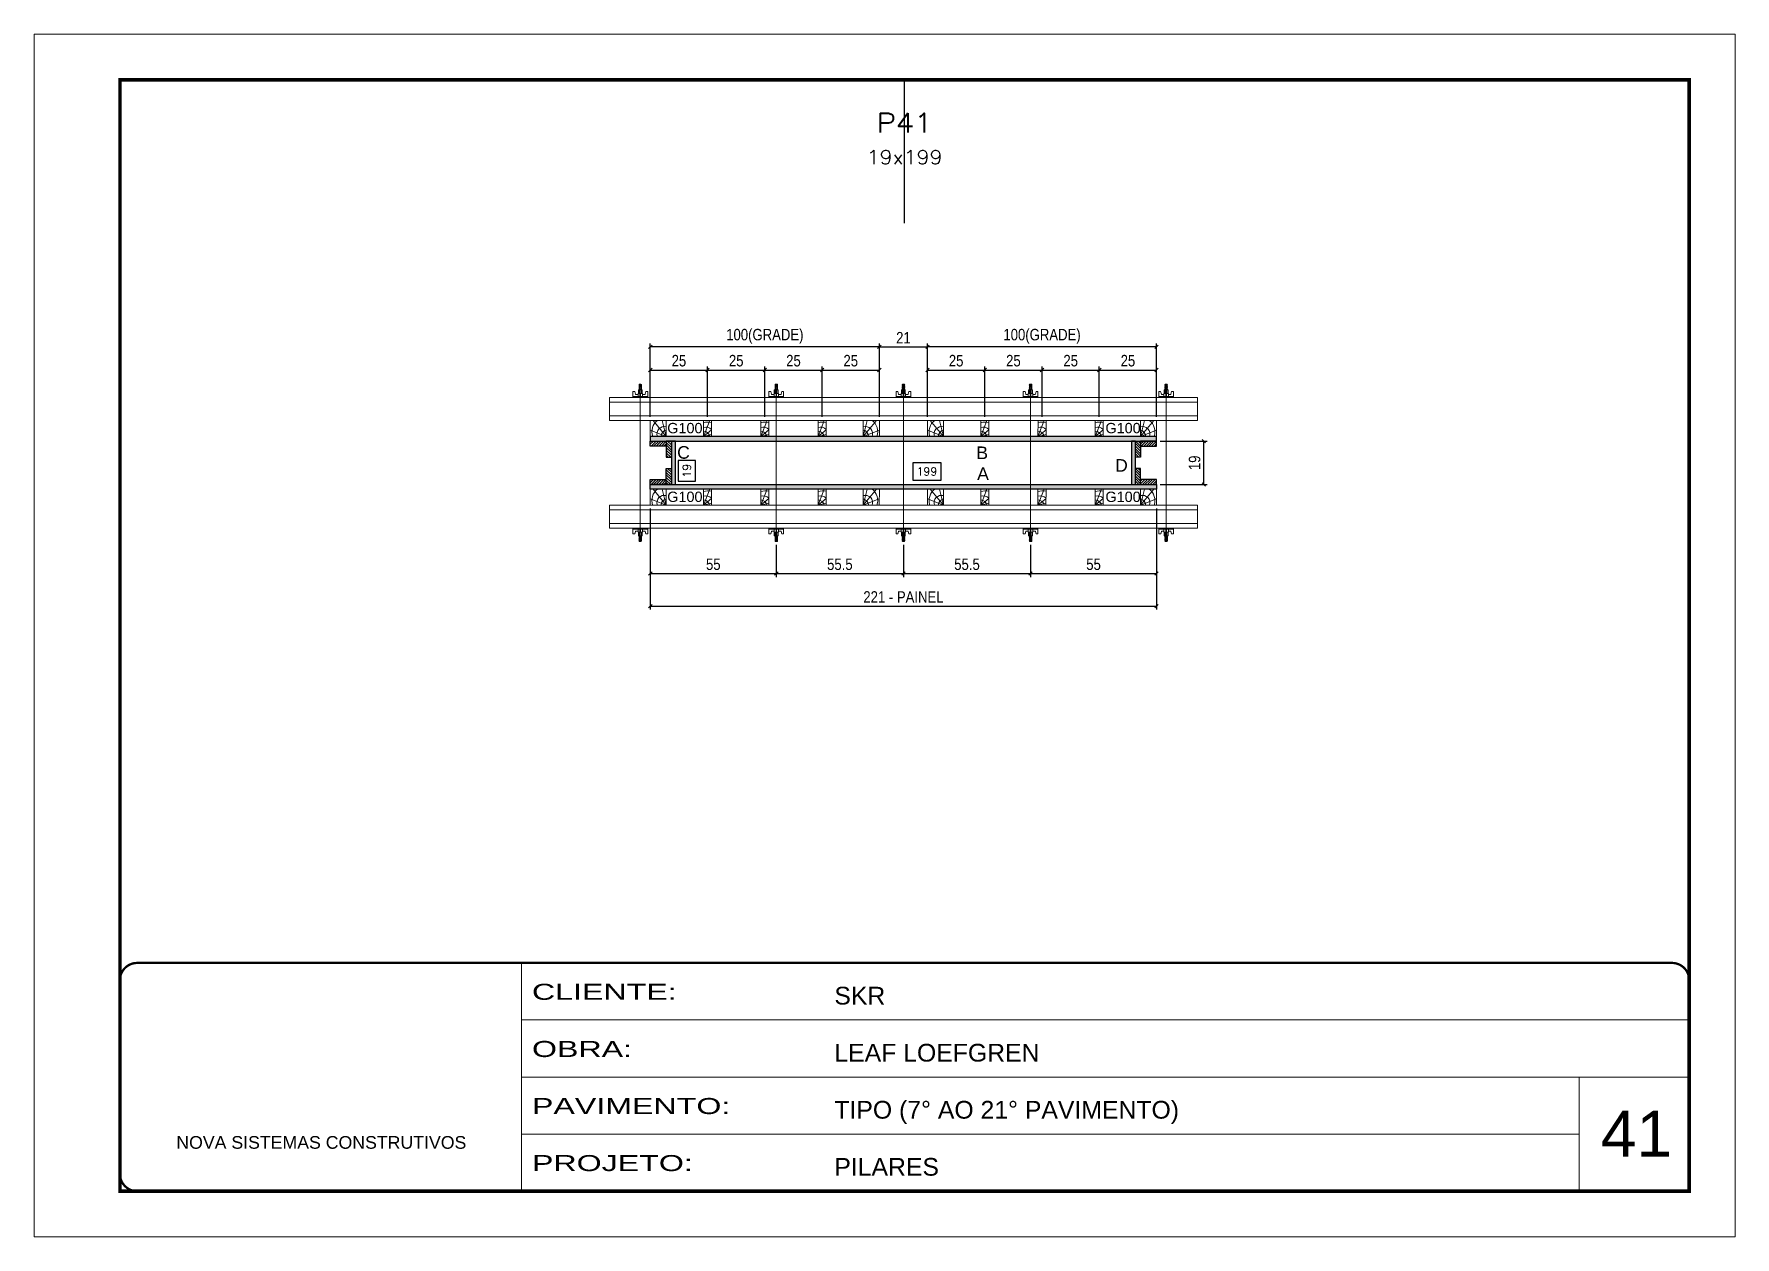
# Model space of a CAD drawing. Extents: x 14400 to 27878, y -21631 to 6985.
# Drawn here: x 14413 to 15898, y -5551 to -4501 of the extents above; entities that cross this region are included whole.
import ezdxf
from ezdxf.enums import TextEntityAlignment as Align

# ---------------------------------------------------------------- set-up
doc = ezdxf.new("R2010")
doc.units = 0
for name, pattern in [('CONTINUO', [0]), ('DASHED', [0.75, 0.5, -0.25]), ('HIDDEN', [0.375, 0.25, -0.125])]:
    doc.linetypes.add(name, pattern=pattern)
for name, color, linetype, lineweight in [('CARIMBO', 255, 'Continuous', 9), ('Folhas', 255, 'Continuous', 9), ('Hachura', 251, 'Continuous', 9), ('Madeira', 126, 'Continuous', 18), ('Perfil Metálico', 224, 'Continuous', 18), ('SARRAFO DE PRESSAO', 251, 'DASHED', 9), ('Texto Seção', 7, 'Continuous', 15)]:
    doc.layers.add(name, color=color, linetype=linetype, lineweight=lineweight)
for name, color, linetype in [('CHAPA', 1, 'Continuous'), ('COTA', 241, 'Continuous'), ('SARRAFO', 251, 'Continuous'), ('Texto de Titulo', 7, 'Continuous'), ('Texto Qtd Sarr', 242, 'Continuous'), ('TEXTO_GERAL', 7, 'Continuous')]:
    doc.layers.add(name, color=color, linetype=linetype)
doc.styles.add('ARIAL', font='arial.ttf')
doc.styles.add('COTA TECNICA 2X', font='techl___.ttf', dxfattribs={"height": 10})
doc.styles.add('ROMANS', font='romans.shx')
doc.styles.add('SANSSERIF', font='sas_____.pfb')
doc.styles.add('Tecnologia', font='')
doc.styles.get('Tecnologia').set_extended_font_data('Forgotten Futurist')
doc.dimstyles.new('SECAO PILAR', dxfattribs={"dimtxt": 10, "dimasz": 3, "dimexe": 3, "dimexo": 3, "dimgap": 3, "dimtad": 1, "dimdec": 1, "dimlfac": 0.5, "dimzin": 12, "dimdsep": 46, "dimtxsty": 'COTA TECNICA 2X', "dimblk1": 'OBLIQUE', "dimblk2": 'OBLIQUE', "dimsah": 1, "dimcen": 0.9, "dimclrd": 256, "dimclre": 256, "dimclrt": 256, "dimadec": 1, "dimazin": 3, "dimtfac": 1, "dimtdec": 1, "dimtmove": 0, "dimatfit": 3, "dimfxl": 1, "dimtolj": 1, "dimtzin": 12, "dimarcsym": 0})
doc.dimstyles.new('SECÇÃO 2', dxfattribs={"dimtxt": 7, "dimasz": 6, "dimexe": 0.18, "dimexo": 2, "dimgap": -4, "dimtad": 3, "dimdec": 1, "dimlfac": 0.5, "dimzin": 12, "dimdsep": 46, "dimtxsty": 'ROMANS', "dimblk": 'ARCHTICK', "dimcen": 0.09, "dimse1": 1, "dimse2": 1, "dimsd1": 1, "dimsd2": 1, "dimclrd": 180, "dimclre": 5, "dimclrt": 1, "dimadec": 0, "dimazin": 3, "dimtfac": 1, "dimtdec": 1, "dimtofl": 0, "dimtmove": 0, "dimatfit": 3, "dimldrblk": 'ARCHTICK', "dimfxl": 1, "dimtolj": 1, "dimtzin": 0, "dimarcsym": 0})
pattern_1 = [(315, (37861.275, -14359.2276), (1.12253202, 1.12253202), [])]
pattern_2 = [(315, (37861.275, -14347.2276), (1.12253202, 1.12253202), [])]

# ---------------------------------------------------------------- blocks, each defined once
blk = doc.blocks.new('9999999999')
at = {"color": 30, "linetype": 'CONTINUO'}
for p, q in [((98564.6, 34230.2), (98564.6, 34429.4)), ((98564.6, 34379.6), (99584, 34379.6)), ((98564.6, 34329.8), (99488, 34329.8)), ((99584, 34329.8), (99488, 34329.8)), ((99488, 34329.8), (99488, 34230.2)), ((98564.6, 34280), (99488, 34280))]:
    blk.add_line(p, q, dxfattribs=at)
at = {"color": 30, "linetype": 'CONTINUO', "const_width": 2}
blk.add_lwpolyline([(99584, 34230.2), (99584, 34414.4, 0.414214), (99569, 34429.4), (98229, 34429.4, 0.414214), (98214, 34414.4), (98214, 34245.2, 0.414214), (98229, 34230.2), (99584, 34230.2)], format="xyb", dxfattribs=at)
at = {"layer": 'Folhas'}
blk.add_lwpolyline([(98139, 34190.2), (99624, 34190.2), (99624, 35240.2), (98139, 35240.2)], close=True, dxfattribs=at)
at = {"layer": 'Folhas', "color": 30, "const_width": 3}
blk.add_lwpolyline([(98214, 34230.2), (99584, 34230.2), (99584, 35200.2), (98214, 35200.2)], close=True, dxfattribs=at)
at = {"color": 7, "linetype": 'Continuous', "ltscale": 5, "style": 'ARIAL'}
for s, height, p in [('SKR', 15.48, (98837.7, 34393.1)), ('LEAF LOEFGREN', 15.483, (98837.7, 34343.3)), ('TIPO (7° AO 21° PAVIMENTO)', 15.483, (98837.7, 34293.5)), ('NOVA SISTEMAS CONSTRUTIVOS', 11.059, (98263.2, 34267.2)), ('PILARES', 15.48, (98837.7, 34243.7))]:
    blk.add_text(s, height=height, dxfattribs=at).set_placement(p)
at = {"layer": 'Folhas', "color": 7, "style": 'Tecnologia', "width": 1.5}
for s, p in [('CLIENTE:', (98573.7, 34397.2)), ('OBRA:', (98573.7, 34347.3)), ('PAVIMENTO:', (98573.7, 34297.5)), ('PROJETO:', (98573.7, 34247.7))]:
    blk.add_text(s, height=14, dxfattribs=at).set_placement(p)
blk = doc.blocks.new('*D2105')
at = {"layer": 'COTA', "color": 180, "lineweight": -2, "transparency": 16777216}
for p, q in [((14990.9, -4873.2), (14975.9, -4873.2)), ((14975.9, -4873.2), (14975.9, -4891.2)), ((14990.9, -4891.2), (14990.9, -4873.2)), ((14975.9, -4891.2), (14990.9, -4891.2))]:
    blk.add_line(p, q, dxfattribs=at)
at = {"layer": 'Defpoints', "color": 0, "transparency": 16777216}
for p in [(14990.8, -4856.3), (14990.8, -4894.3), (14994.9, -4894.3)]:
    blk.add_point(p, dxfattribs=at)
at = {"layer": 'COTA', "color": 1, "transparency": 16777216, "insert": (14983.4, -4882.2), "char_height": 7, "attachment_point": 5, "rotation": 90, "style": 'ROMANS'}
blk.add_mtext('\\A1;19', dxfattribs=at)
blk = doc.blocks.new('_ArchTick')
at = {"color": 0, "linetype": 'ByBlock', "const_width": 0.15}
blk.add_lwpolyline([(-0.5, -0.5), (0.5, 0.5)], dxfattribs=at)
blk = doc.blocks.new('*D2106')
at = {"layer": 'COTA', "color": 180, "lineweight": -2, "transparency": 16777216}
for p, q in [((15205.3, -4875.3), (15180.6, -4875.3)), ((15180.6, -4875.3), (15180.6, -4890.3)), ((15205.3, -4890.3), (15205.3, -4875.3)), ((15180.6, -4890.3), (15205.3, -4890.3))]:
    blk.add_line(p, q, dxfattribs=at)
at = {"layer": 'Defpoints', "color": 0, "transparency": 16777216}
for p in [(14973.5, -4894.3), (15371.5, -4894.3), (15371.5, -4894.3)]:
    blk.add_point(p, dxfattribs=at)
at = {"layer": 'COTA', "color": 1, "transparency": 16777216, "insert": (15193, -4882.8), "char_height": 7, "attachment_point": 5, "style": 'ROMANS'}
blk.add_mtext('\\A1;199', dxfattribs=at)
blk = doc.blocks.new('_Oblique')
at = {"color": 0, "linetype": 'ByBlock', "lineweight": -2}
blk.add_line((-0.5, -0.5), (0.5, 0.5), dxfattribs=at)
blk = doc.blocks.new('*D2107')
at = {"layer": 'COTA', "lineweight": -2, "transparency": 16777216}
for p, q in [((14951.5, -4915.3), (14951.5, -5003.4)), ((15393.5, -4915.2), (15393.5, -5003.4)), ((14951.5, -5000.4), (15393.5, -5000.4))]:
    blk.add_line(p, q, dxfattribs=at)
at = {"layer": 'Defpoints', "color": 0, "transparency": 16777216}
for p in [(14951.5, -4912.3), (15393.5, -4912.2), (15393.5, -5000.4)]:
    blk.add_point(p, dxfattribs=at)
at = {"layer": 'COTA', "lineweight": -2, "transparency": 16777216, "xscale": 3, "yscale": 3, "zscale": 3, "rotation": 180}
blk.add_blockref('_Oblique', (14951.5, -5000.4), dxfattribs=at)
at = {"layer": 'COTA', "lineweight": -2, "transparency": 16777216, "xscale": 3, "yscale": 3, "zscale": 3}
blk.add_blockref('_Oblique', (15393.5, -5000.4), dxfattribs=at)
at = {"layer": 'COTA', "transparency": 16777216, "insert": (15172.5, -4992.4), "char_height": 10, "attachment_point": 5, "style": 'COTA TECNICA 2X'}
blk.add_mtext('\\A1;221 - PAINEL', dxfattribs=at)
blk = doc.blocks.new('*D2108')
at = {"layer": 'COTA', "lineweight": -2, "transparency": 16777216}
for p, q in [((14951.5, -4915.3), (14951.5, -4975)), ((15061.5, -4947), (15061.5, -4975)), ((14951.5, -4972), (15061.5, -4972))]:
    blk.add_line(p, q, dxfattribs=at)
at = {"layer": 'Defpoints', "color": 0, "transparency": 16777216}
for p in [(14951.5, -4912.3), (15061.5, -4944), (15061.5, -4972)]:
    blk.add_point(p, dxfattribs=at)
at = {"layer": 'COTA', "lineweight": -2, "transparency": 16777216, "xscale": 3, "yscale": 3, "zscale": 3, "rotation": 180}
blk.add_blockref('_Oblique', (14951.5, -4972), dxfattribs=at)
at = {"layer": 'COTA', "lineweight": -2, "transparency": 16777216, "xscale": 3, "yscale": 3, "zscale": 3}
blk.add_blockref('_Oblique', (15061.5, -4972), dxfattribs=at)
at = {"layer": 'COTA', "transparency": 16777216, "insert": (15006.5, -4963.9), "char_height": 10, "attachment_point": 5, "style": 'COTA TECNICA 2X'}
blk.add_mtext('\\A1;55', dxfattribs=at)
blk = doc.blocks.new('*D2109')
at = {"layer": 'COTA', "lineweight": -2, "transparency": 16777216}
for p, q in [((15393.5, -4915.3), (15393.5, -4975)), ((15283.5, -4947), (15283.5, -4975)), ((15283.5, -4972), (15393.5, -4972))]:
    blk.add_line(p, q, dxfattribs=at)
at = {"layer": 'Defpoints', "color": 0, "transparency": 16777216}
for p in [(15393.5, -4912.3), (15283.5, -4944), (15393.5, -4972)]:
    blk.add_point(p, dxfattribs=at)
at = {"layer": 'COTA', "lineweight": -2, "transparency": 16777216, "xscale": 3, "yscale": 3, "zscale": 3, "rotation": 180}
blk.add_blockref('_Oblique', (15283.5, -4972), dxfattribs=at)
at = {"layer": 'COTA', "lineweight": -2, "transparency": 16777216, "xscale": 3, "yscale": 3, "zscale": 3}
blk.add_blockref('_Oblique', (15393.5, -4972), dxfattribs=at)
at = {"layer": 'COTA', "transparency": 16777216, "insert": (15338.5, -4963.9), "char_height": 10, "attachment_point": 5, "style": 'COTA TECNICA 2X'}
blk.add_mtext('\\A1;55', dxfattribs=at)
blk = doc.blocks.new('C')
at = {"layer": 'Hachura', "color": 0}
for p, q in [((0, 3.22), (0, -3.22)), ((0.45, 3.22), (0, 3.22)), ((0.46, 3.16), (0, 3.16)), ((0.46, 3.05), (0, 3.05)), ((0.46, 2.88), (0, 2.88)), ((0, 2.75), (0, -1.16)), ((0.46, 2.65), (0, 2.65)), ((0.46, 2.23), (0, 2.23)), ((0.46, 1.51), (0, 1.51)), ((0.39, 0.49), (0.17, 0.49)), ((0.45, -3.23), (0.45, 3.22)), ((0.45, 3.22), (2.58, 3.22)), ((1.74, 0.97), (0.45, 0.97)), ((1.45, 0.1), (0.45, 0.1)), ((1.35, 1.94), (1.35, 0.96)), ((2.58, 2.39), (1.47, 2.09)), ((1.74, -0.97), (1.74, 0.97)), ((1.74, 0.97), (1.74, 0.84)), ((1.74, 0.97), (1.74, 0.84)), ((1.74, 0.84), (3.35, 0.84)), ((3.35, 0.45), (1.74, 0.45)), ((2.58, 3.22), (2.58, 2.39)), ((3.32, 0.84), (3.32, -0.84)), ((3.35, 0.84), (3.35, -0.84)), ((3.68, 0.45), (3.35, 0.45)), ((3.84, -0.52), (3.35, 0.45)), ((3.35, 0.06), (3.67, -0.57)), ((3.68, 0.45), (4.16, -0.52)), ((3.72, 0.5), (4.25, -0.57)), ((4.37, -0.55), (3.83, 0.53)), ((4.15, 0.45), (3.93, 0.45)), ((4.42, -0.52), (3.93, 0.45)), ((4.15, 0.45), (4.26, 0.45)), ((4.26, 0.45), (4.74, -0.52)), ((4.3, 0.5), (4.83, -0.57)), ((4.95, -0.55), (4.41, 0.53)), ((4.51, 0.45), (4.84, 0.45)), ((5, -0.52), (4.51, 0.45)), ((4.84, 0.45), (5.32, -0.52)), ((4.88, 0.5), (5.41, -0.57)), ((5.53, -0.55), (4.99, 0.53)), ((5.58, -0.52), (5.09, 0.45)), ((5.42, 0.45), (5.09, 0.45)), ((5.58, -0.52), (5.09, 0.45)), ((5.42, 0.45), (5.74, -0.19)), ((5.46, 0.5), (5.74, -0.07)), ((5.74, 0.19), (5.57, 0.53)), ((5.74, 0.32), (5.68, 0.45)), ((5.68, 0.45), (5.74, 0.45)), ((5.74, 0.45), (5.9, 0.29)), ((5.74, 0.45), (5.74, -0.52)), ((5.9, -0.36), (5.9, 0.29)), ((0.45, 0), (0, 0)), ((0.46, -1.52), (0, -1.52)), ((0.46, -2.23), (0, -2.23)), ((0.46, -2.65), (0, -2.65)), ((0.46, -2.88), (0, -2.88)), ((0.46, -3.05), (0, -3.05)), ((0.46, -3.16), (0, -3.16)), ((0, -3.22), (2.57, -3.22)), ((0.08, -0.48), (0.29, -0.48)), ((0.29, -0.48), (0.4, -0.48)), ((0.45, 0), (0.45, -0.97)), ((0.45, -0.16), (1.45, -0.16)), ((0.45, -0.65), (0.45, -0.32)), ((0.45, -3.23), (0.45, -0.65)), ((0.45, -0.97), (1.74, -0.97)), ((1.35, -1.94), (1.35, -0.97)), ((2.58, -2.39), (1.47, -2.1)), ((3.35, -0.32), (1.74, -0.32)), ((3.35, -0.84), (1.74, -0.84)), ((2.58, -3.23), (2.58, -2.39)), ((3.35, -0.07), (3.58, -0.52)), ((3.35, -0.52), (3.58, -0.52)), ((3.84, -0.52), (4.16, -0.52)), ((4.42, -0.52), (4.74, -0.52)), ((4.63, -0.52), (4.74, -0.52)), ((5, -0.52), (5.32, -0.52)), ((5.58, -0.52), (5.74, -0.52)), ((5.74, -0.52), (5.9, -0.36)), ((5.74, -0.52), (5.74, -0.52))]:
    blk.add_line(p, q, dxfattribs=at)
for centre, radius, start, end in [((1.52, 1.94), 0.161, 104.74356, 180), ((1.44, -0.03), 0.129, 272.69497, 87.30503), ((3.81, 0.39), 0.143, 25.56881, 154.43119), ((4.39, 0.39), 0.143, 25.56881, 154.43119), ((4.97, 0.39), 0.143, 25.56881, 154.43119), ((5.55, 0.39), 0.143, 25.56881, 154.43119), ((0.17, -0.37), 0.174, 221.74404, 317.85924), ((1.52, -1.94), 0.161, 180, 255.25644), ((3.71, -0.4), 0.174, 222.14076, 318.25596), ((4.29, -0.4), 0.174, 222.14076, 318.25596), ((4.87, -0.4), 0.174, 222.14076, 318.25596), ((5.45, -0.4), 0.174, 222.14076, 318.25596), ((5.61, -0.4), 0.174, 317.85924, 318.25596)]:
    blk.add_arc(centre, radius, start, end, dxfattribs=at)
blk = doc.blocks.new('*D2110')
at = {"layer": 'COTA', "lineweight": -2, "transparency": 16777216}
for p, q in [((15172.5, -4947), (15172.5, -4975)), ((15283.5, -4947), (15283.5, -4975)), ((15172.5, -4972), (15283.5, -4972))]:
    blk.add_line(p, q, dxfattribs=at)
at = {"layer": 'Defpoints', "color": 0, "transparency": 16777216}
for p in [(15172.5, -4944), (15283.5, -4944), (15283.5, -4972)]:
    blk.add_point(p, dxfattribs=at)
at = {"layer": 'COTA', "lineweight": -2, "transparency": 16777216, "xscale": 3, "yscale": 3, "zscale": 3, "rotation": 180}
blk.add_blockref('_Oblique', (15172.5, -4972), dxfattribs=at)
at = {"layer": 'COTA', "lineweight": -2, "transparency": 16777216, "xscale": 3, "yscale": 3, "zscale": 3}
blk.add_blockref('_Oblique', (15283.5, -4972), dxfattribs=at)
at = {"layer": 'COTA', "transparency": 16777216, "insert": (15228, -4963.9), "char_height": 10, "attachment_point": 5, "style": 'COTA TECNICA 2X'}
blk.add_mtext('\\A1;55.5', dxfattribs=at)
blk = doc.blocks.new('*D2111')
at = {"layer": 'COTA', "lineweight": -2, "transparency": 16777216}
for p, q in [((15396.5, -4856.3), (15437.8, -4856.3)), ((15434.8, -4894.3), (15434.8, -4856.3)), ((15396.5, -4894.3), (15437.8, -4894.3))]:
    blk.add_line(p, q, dxfattribs=at)
at = {"layer": 'Defpoints', "color": 0, "transparency": 16777216}
for p in [(15393.5, -4856.3), (15434.8, -4856.3), (15393.5, -4894.3)]:
    blk.add_point(p, dxfattribs=at)
at = {"layer": 'COTA', "lineweight": -2, "transparency": 16777216, "xscale": 3, "yscale": 3, "zscale": 3}
for p, rotation in [((15434.8, -4856.3), 90), ((15434.8, -4894.3), 270)]:
    blk.add_blockref('_Oblique', p, dxfattribs=dict(at, rotation=rotation))
at = {"layer": 'COTA', "transparency": 16777216, "insert": (15426.7, -4875.3), "char_height": 10, "attachment_point": 5, "rotation": 90, "style": 'COTA TECNICA 2X'}
blk.add_mtext('\\A1;19', dxfattribs=at)
blk = doc.blocks.new('*D2112')
at = {"layer": 'COTA', "lineweight": -2, "transparency": 16777216}
for p, q in [((15061.5, -4947), (15061.5, -4975)), ((15172.5, -4947), (15172.5, -4975)), ((15061.5, -4972), (15172.5, -4972))]:
    blk.add_line(p, q, dxfattribs=at)
at = {"layer": 'Defpoints', "color": 0, "transparency": 16777216}
for p in [(15061.5, -4944), (15172.5, -4944), (15172.5, -4972)]:
    blk.add_point(p, dxfattribs=at)
at = {"layer": 'COTA', "lineweight": -2, "transparency": 16777216, "xscale": 3, "yscale": 3, "zscale": 3, "rotation": 180}
blk.add_blockref('_Oblique', (15061.5, -4972), dxfattribs=at)
at = {"layer": 'COTA', "lineweight": -2, "transparency": 16777216, "xscale": 3, "yscale": 3, "zscale": 3}
blk.add_blockref('_Oblique', (15172.5, -4972), dxfattribs=at)
at = {"layer": 'COTA', "transparency": 16777216, "insert": (15117, -4963.9), "char_height": 10, "attachment_point": 5, "style": 'COTA TECNICA 2X'}
blk.add_mtext('\\A1;55.5', dxfattribs=at)
blk = doc.blocks.new('PONTALETE')
at = {"layer": 'Madeira'}
for q in [(2.71, 7), (7, 5.76), (7, 1.74)]:
    blk.add_line((0, 0), q, dxfattribs=at)
blk.add_lwpolyline([(0, 0), (7, 0), (7, 7), (0, 7)], close=True, dxfattribs=at)
for centre, radius, start, end in [((2.04, 0.06), 6.23, 37.28179, 109.09128), ((1.09, 0.9), 3.19, 343.60304, 109.98471), ((-0.21, -0.78), 3.09, 14.63219, 86.0383)]:
    blk.add_arc(centre, radius, start, end, dxfattribs=at)
blk = doc.blocks.new('MEIO PONTALETE')
at = {"layer": 'Madeira'}
for q in [(2.71, 7), (3.5, 2.88), (3.5, 0.87)]:
    blk.add_line((0, 0), q, dxfattribs=at)
blk.add_lwpolyline([(0, 0), (3.5, 0), (3.5, 7), (0, 7)], close=True, dxfattribs=at)
for centre, radius, start, end in [((2.04, 0.06), 6.23, 76.44987, 109.09128), ((1.09, 0.9), 3.19, 40.90626, 109.98471), ((-0.21, -0.78), 3.09, 14.63219, 86.0383)]:
    blk.add_arc(centre, radius, start, end, dxfattribs=at)
blk = doc.blocks.new('*D2113')
at = {"layer": 'COTA', "lineweight": -2, "transparency": 16777216}
for p, q in [((15193.5, -4835.3), (15193.5, -4791.3)), ((15193.5, -4794.3), (15243.5, -4794.3)), ((15243.5, -4835.3), (15243.5, -4791.3))]:
    blk.add_line(p, q, dxfattribs=at)
at = {"layer": 'Defpoints', "color": 0, "transparency": 16777216}
for p in [(15243.5, -4794.3), (15193.5, -4838.3), (15243.5, -4838.3)]:
    blk.add_point(p, dxfattribs=at)
at = {"layer": 'COTA', "lineweight": -2, "transparency": 16777216, "xscale": 3, "yscale": 3, "zscale": 3, "rotation": 180}
blk.add_blockref('_Oblique', (15193.5, -4794.3), dxfattribs=at)
at = {"layer": 'COTA', "lineweight": -2, "transparency": 16777216, "xscale": 3, "yscale": 3, "zscale": 3}
blk.add_blockref('_Oblique', (15243.5, -4794.3), dxfattribs=at)
at = {"layer": 'COTA', "transparency": 16777216, "insert": (15218.5, -4786.2), "char_height": 10, "attachment_point": 5, "style": 'COTA TECNICA 2X'}
blk.add_mtext('\\A1;25', dxfattribs=at)
blk = doc.blocks.new('*D2114')
at = {"layer": 'COTA', "lineweight": -2, "transparency": 16777216}
for p, q in [((15193.5, -4835.3), (15193.5, -4771.1)), ((15393.5, -4774.1), (15193.5, -4774.1)), ((15393.5, -4835.3), (15393.5, -4771.1))]:
    blk.add_line(p, q, dxfattribs=at)
at = {"layer": 'Defpoints', "color": 0, "transparency": 16777216}
for p in [(15193.5, -4774.1), (15193.5, -4838.3), (15393.5, -4838.3)]:
    blk.add_point(p, dxfattribs=at)
at = {"layer": 'COTA', "lineweight": -2, "transparency": 16777216, "xscale": 3, "yscale": 3, "zscale": 3, "rotation": 180}
blk.add_blockref('_Oblique', (15193.5, -4774.1), dxfattribs=at)
at = {"layer": 'COTA', "lineweight": -2, "transparency": 16777216, "xscale": 3, "yscale": 3, "zscale": 3}
blk.add_blockref('_Oblique', (15393.5, -4774.1), dxfattribs=at)
at = {"layer": 'COTA', "transparency": 16777216, "insert": (15293.5, -4764.9), "char_height": 10, "attachment_point": 5, "style": 'COTA TECNICA 2X'}
blk.add_mtext('\\A1;100(GRADE)', dxfattribs=at)
blk = doc.blocks.new('*D2115')
at = {"layer": 'COTA', "lineweight": -2, "transparency": 16777216}
for p, q in [((15243.5, -4835.3), (15243.5, -4791.3)), ((15243.5, -4794.3), (15293.5, -4794.3)), ((15293.5, -4835.3), (15293.5, -4791.3))]:
    blk.add_line(p, q, dxfattribs=at)
at = {"layer": 'Defpoints', "color": 0, "transparency": 16777216}
for p in [(15293.5, -4794.3), (15243.5, -4838.3), (15293.5, -4838.3)]:
    blk.add_point(p, dxfattribs=at)
at = {"layer": 'COTA', "lineweight": -2, "transparency": 16777216, "xscale": 3, "yscale": 3, "zscale": 3, "rotation": 180}
blk.add_blockref('_Oblique', (15243.5, -4794.3), dxfattribs=at)
at = {"layer": 'COTA', "lineweight": -2, "transparency": 16777216, "xscale": 3, "yscale": 3, "zscale": 3}
blk.add_blockref('_Oblique', (15293.5, -4794.3), dxfattribs=at)
at = {"layer": 'COTA', "transparency": 16777216, "insert": (15268.5, -4786.2), "char_height": 10, "attachment_point": 5, "style": 'COTA TECNICA 2X'}
blk.add_mtext('\\A1;25', dxfattribs=at)
blk = doc.blocks.new('*D2116')
at = {"layer": 'COTA', "lineweight": -2, "transparency": 16777216}
for p, q in [((15293.5, -4835.3), (15293.5, -4791.3)), ((15293.5, -4794.3), (15343.5, -4794.3)), ((15343.5, -4835.3), (15343.5, -4791.3))]:
    blk.add_line(p, q, dxfattribs=at)
at = {"layer": 'Defpoints', "color": 0, "transparency": 16777216}
for p in [(15343.5, -4794.3), (15293.5, -4838.3), (15343.5, -4838.3)]:
    blk.add_point(p, dxfattribs=at)
at = {"layer": 'COTA', "lineweight": -2, "transparency": 16777216, "xscale": 3, "yscale": 3, "zscale": 3, "rotation": 180}
blk.add_blockref('_Oblique', (15293.5, -4794.3), dxfattribs=at)
at = {"layer": 'COTA', "lineweight": -2, "transparency": 16777216, "xscale": 3, "yscale": 3, "zscale": 3}
blk.add_blockref('_Oblique', (15343.5, -4794.3), dxfattribs=at)
at = {"layer": 'COTA', "transparency": 16777216, "insert": (15318.5, -4786.2), "char_height": 10, "attachment_point": 5, "style": 'COTA TECNICA 2X'}
blk.add_mtext('\\A1;25', dxfattribs=at)
blk = doc.blocks.new('*D2117')
at = {"layer": 'COTA', "lineweight": -2, "transparency": 16777216}
for p, q in [((15343.5, -4835.3), (15343.5, -4791.3)), ((15343.5, -4794.3), (15393.5, -4794.3)), ((15393.5, -4835.3), (15393.5, -4791.3))]:
    blk.add_line(p, q, dxfattribs=at)
at = {"layer": 'Defpoints', "color": 0, "transparency": 16777216}
for p in [(15393.5, -4794.3), (15343.5, -4838.3), (15393.5, -4838.3)]:
    blk.add_point(p, dxfattribs=at)
at = {"layer": 'COTA', "lineweight": -2, "transparency": 16777216, "xscale": 3, "yscale": 3, "zscale": 3, "rotation": 180}
blk.add_blockref('_Oblique', (15343.5, -4794.3), dxfattribs=at)
at = {"layer": 'COTA', "lineweight": -2, "transparency": 16777216, "xscale": 3, "yscale": 3, "zscale": 3}
blk.add_blockref('_Oblique', (15393.5, -4794.3), dxfattribs=at)
at = {"layer": 'COTA', "transparency": 16777216, "insert": (15368.5, -4786.2), "char_height": 10, "attachment_point": 5, "style": 'COTA TECNICA 2X'}
blk.add_mtext('\\A1;25', dxfattribs=at)
blk = doc.blocks.new('*D2118')
at = {"layer": 'COTA', "lineweight": -2, "transparency": 16777216}
for p, q in [((14951.5, -4835.3), (14951.5, -4791.3)), ((14951.5, -4794.3), (15001.5, -4794.3)), ((15001.5, -4835.3), (15001.5, -4791.3))]:
    blk.add_line(p, q, dxfattribs=at)
at = {"layer": 'Defpoints', "color": 0, "transparency": 16777216}
for p in [(15001.5, -4794.3), (14951.5, -4838.3), (15001.5, -4838.3)]:
    blk.add_point(p, dxfattribs=at)
at = {"layer": 'COTA', "lineweight": -2, "transparency": 16777216, "xscale": 3, "yscale": 3, "zscale": 3, "rotation": 180}
blk.add_blockref('_Oblique', (14951.5, -4794.3), dxfattribs=at)
at = {"layer": 'COTA', "lineweight": -2, "transparency": 16777216, "xscale": 3, "yscale": 3, "zscale": 3}
blk.add_blockref('_Oblique', (15001.5, -4794.3), dxfattribs=at)
at = {"layer": 'COTA', "transparency": 16777216, "insert": (14976.5, -4786.2), "char_height": 10, "attachment_point": 5, "style": 'COTA TECNICA 2X'}
blk.add_mtext('\\A1;25', dxfattribs=at)
blk = doc.blocks.new('*D2119')
at = {"layer": 'COTA', "lineweight": -2, "transparency": 16777216}
for p, q in [((14951.5, -4835.3), (14951.5, -4771.1)), ((15151.5, -4774.1), (14951.5, -4774.1)), ((15151.5, -4835.3), (15151.5, -4771.1))]:
    blk.add_line(p, q, dxfattribs=at)
at = {"layer": 'Defpoints', "color": 0, "transparency": 16777216}
for p in [(14951.5, -4774.1), (14951.5, -4838.3), (15151.5, -4838.3)]:
    blk.add_point(p, dxfattribs=at)
at = {"layer": 'COTA', "lineweight": -2, "transparency": 16777216, "xscale": 3, "yscale": 3, "zscale": 3, "rotation": 180}
blk.add_blockref('_Oblique', (14951.5, -4774.1), dxfattribs=at)
at = {"layer": 'COTA', "lineweight": -2, "transparency": 16777216, "xscale": 3, "yscale": 3, "zscale": 3}
blk.add_blockref('_Oblique', (15151.5, -4774.1), dxfattribs=at)
at = {"layer": 'COTA', "transparency": 16777216, "insert": (15051.5, -4764.9), "char_height": 10, "attachment_point": 5, "style": 'COTA TECNICA 2X'}
blk.add_mtext('\\A1;100(GRADE)', dxfattribs=at)
blk = doc.blocks.new('*D2120')
at = {"layer": 'COTA', "lineweight": -2, "transparency": 16777216}
for p, q in [((15001.5, -4835.3), (15001.5, -4791.3)), ((15001.5, -4794.3), (15051.5, -4794.3)), ((15051.5, -4835.3), (15051.5, -4791.3))]:
    blk.add_line(p, q, dxfattribs=at)
at = {"layer": 'Defpoints', "color": 0, "transparency": 16777216}
for p in [(15051.5, -4794.3), (15001.5, -4838.3), (15051.5, -4838.3)]:
    blk.add_point(p, dxfattribs=at)
at = {"layer": 'COTA', "lineweight": -2, "transparency": 16777216, "xscale": 3, "yscale": 3, "zscale": 3, "rotation": 180}
blk.add_blockref('_Oblique', (15001.5, -4794.3), dxfattribs=at)
at = {"layer": 'COTA', "lineweight": -2, "transparency": 16777216, "xscale": 3, "yscale": 3, "zscale": 3}
blk.add_blockref('_Oblique', (15051.5, -4794.3), dxfattribs=at)
at = {"layer": 'COTA', "transparency": 16777216, "insert": (15026.5, -4786.2), "char_height": 10, "attachment_point": 5, "style": 'COTA TECNICA 2X'}
blk.add_mtext('\\A1;25', dxfattribs=at)
blk = doc.blocks.new('*D2121')
at = {"layer": 'COTA', "lineweight": -2, "transparency": 16777216}
for p, q in [((15051.5, -4835.3), (15051.5, -4791.3)), ((15051.5, -4794.3), (15101.5, -4794.3)), ((15101.5, -4835.3), (15101.5, -4791.3))]:
    blk.add_line(p, q, dxfattribs=at)
at = {"layer": 'Defpoints', "color": 0, "transparency": 16777216}
for p in [(15101.5, -4794.3), (15051.5, -4838.3), (15101.5, -4838.3)]:
    blk.add_point(p, dxfattribs=at)
at = {"layer": 'COTA', "lineweight": -2, "transparency": 16777216, "xscale": 3, "yscale": 3, "zscale": 3, "rotation": 180}
blk.add_blockref('_Oblique', (15051.5, -4794.3), dxfattribs=at)
at = {"layer": 'COTA', "lineweight": -2, "transparency": 16777216, "xscale": 3, "yscale": 3, "zscale": 3}
blk.add_blockref('_Oblique', (15101.5, -4794.3), dxfattribs=at)
at = {"layer": 'COTA', "transparency": 16777216, "insert": (15076.5, -4786.2), "char_height": 10, "attachment_point": 5, "style": 'COTA TECNICA 2X'}
blk.add_mtext('\\A1;25', dxfattribs=at)
blk = doc.blocks.new('*D2122')
at = {"layer": 'COTA', "lineweight": -2, "transparency": 16777216}
for p, q in [((15101.5, -4835.3), (15101.5, -4791.3)), ((15101.5, -4794.3), (15151.5, -4794.3)), ((15151.5, -4835.3), (15151.5, -4791.3))]:
    blk.add_line(p, q, dxfattribs=at)
at = {"layer": 'Defpoints', "color": 0, "transparency": 16777216}
for p in [(15151.5, -4794.3), (15101.5, -4838.3), (15151.5, -4838.3)]:
    blk.add_point(p, dxfattribs=at)
at = {"layer": 'COTA', "lineweight": -2, "transparency": 16777216, "xscale": 3, "yscale": 3, "zscale": 3, "rotation": 180}
blk.add_blockref('_Oblique', (15101.5, -4794.3), dxfattribs=at)
at = {"layer": 'COTA', "lineweight": -2, "transparency": 16777216, "xscale": 3, "yscale": 3, "zscale": 3}
blk.add_blockref('_Oblique', (15151.5, -4794.3), dxfattribs=at)
at = {"layer": 'COTA', "transparency": 16777216, "insert": (15126.5, -4786.2), "char_height": 10, "attachment_point": 5, "style": 'COTA TECNICA 2X'}
blk.add_mtext('\\A1;25', dxfattribs=at)
blk = doc.blocks.new('*D2123')
at = {"layer": 'COTA', "lineweight": -2, "transparency": 16777216}
for p, q in [((15151.5, -4835.3), (15151.5, -4771.1)), ((15151.5, -4774.1), (15193.5, -4774.1)), ((15193.5, -4835.3), (15193.5, -4771.1))]:
    blk.add_line(p, q, dxfattribs=at)
at = {"layer": 'Defpoints', "color": 0, "transparency": 16777216}
for p in [(15193.5, -4774.1), (15151.5, -4838.3), (15193.5, -4838.3)]:
    blk.add_point(p, dxfattribs=at)
at = {"layer": 'COTA', "lineweight": -2, "transparency": 16777216, "xscale": 3, "yscale": 3, "zscale": 3, "rotation": 180}
blk.add_blockref('_Oblique', (15151.5, -4774.1), dxfattribs=at)
at = {"layer": 'COTA', "lineweight": -2, "transparency": 16777216, "xscale": 3, "yscale": 3, "zscale": 3}
blk.add_blockref('_Oblique', (15193.5, -4774.1), dxfattribs=at)
at = {"layer": 'COTA', "transparency": 16777216, "insert": (15172.5, -4766.1), "char_height": 10, "attachment_point": 5, "style": 'COTA TECNICA 2X'}
blk.add_mtext('\\A1;21', dxfattribs=at)
blk = doc.blocks.new('titulo1')
at = {"layer": 'Defpoints', "color": 252, "linetype": 'HIDDEN', "ltscale": 2}
blk.add_line((0, 0), (0, 125), dxfattribs=at)
at = {"layer": 'Defpoints', "style": 'ROMANS', "oblique": 15}
blk.add_attdef('FOLHA', text='', height=10, dxfattribs=at).set_placement((0, 15.6), align=Align.MIDDLE_CENTER)
at = {"layer": 'Texto Qtd Sarr', "color": 3, "style": 'ROMANS', "oblique": 15}
for tag, height, p in [('TITULO', 17, (0, 71.4)), ('SEÇÃO', 12, (0, 41.5))]:
    blk.add_attdef(tag, text='', height=height, dxfattribs=at).set_placement(p, align=Align.MIDDLE_CENTER)

msp = doc.modelspace()

# ---------------------------------------------------------------- hatches: boundary and pattern name
at = {"layer": 'Hachura'}
h = msp.add_hatch(color=256, dxfattribs=at)
h.dxf.hatch_style = 1
h.paths.add_polyline_path([(15393.467, -4856.276), (15393.467, -4852.276), (14951.467, -4852.276), (14951.467, -4856.276)])
h = msp.add_hatch(dxfattribs=at)
h.set_pattern_fill('ANSI31', color=256, scale=0.5, angle=180, style=0)
h.set_pattern_definition([(225, (5827.515, -27752.084), (1.12253202, -1.12253202), [])])
h.paths.add_polyline_path([(14965.467, -4860.676), (14965.467, -4856.276), (14951.467, -4856.276), (14951.467, -4860.676)])
h = msp.add_hatch(dxfattribs=at)
h.set_pattern_fill('ANSI31', color=256, scale=0.5, angle=270, style=0)
h.set_pattern_definition(pattern_1)
h.paths.add_polyline_path([(14969.867, -4870.276), (14965.467, -4870.276), (14965.467, -4856.276), (14969.867, -4856.276)])
h = msp.add_hatch(color=256, dxfattribs=at)
h.dxf.hatch_style = 1
h.paths.add_polyline_path([(14969.867, -4894.276), (14973.467, -4894.276), (14973.467, -4856.276), (14969.867, -4856.276)])
h = msp.add_hatch(color=256, dxfattribs=at)
h.dxf.hatch_style = 1
h.paths.add_polyline_path([(15371.467, -4894.276), (15375.067, -4894.276), (15375.067, -4856.276), (15371.467, -4856.276)])
h = msp.add_hatch(dxfattribs=at)
h.set_pattern_fill('ANSI31', color=256, scale=0.5, angle=270, style=0)
h.set_pattern_definition(pattern_1)
h.paths.add_polyline_path([(15375.067, -4870.276), (15379.467, -4870.276), (15379.467, -4856.276), (15375.067, -4856.276)])
h = msp.add_hatch(dxfattribs=at)
h.set_pattern_fill('ANSI31', color=256, scale=0.5, angle=180, style=0)
h.set_pattern_definition([(225, (6255.515, -27785.684), (1.12253202, -1.12253202), [])])
h.paths.add_polyline_path([(15393.467, -4856.276), (15393.467, -4860.676), (15379.467, -4860.676), (15379.467, -4856.276)])
h = msp.add_hatch(dxfattribs=at)
h.set_pattern_fill('ANSI31', color=256, scale=0.5, angle=270, style=0)
h.set_pattern_definition(pattern_2)
h.paths.add_polyline_path([(14969.867, -4880.276), (14965.467, -4880.276), (14965.467, -4894.276), (14969.867, -4894.276)])
h = msp.add_hatch(dxfattribs=at)
h.set_pattern_fill('ANSI31', color=256, scale=0.5, angle=270, style=0)
h.set_pattern_definition(pattern_2)
h.paths.add_polyline_path([(15375.067, -4880.276), (15379.467, -4880.276), (15379.467, -4894.276), (15375.067, -4894.276)])
h = msp.add_hatch(dxfattribs=at)
h.set_pattern_fill('ANSI31', color=256, scale=0.5, angle=180, style=0)
h.set_pattern_definition([(225, (5827.515, -27785.684), (1.12253202, -1.12253202), [])])
h.paths.add_polyline_path([(14965.467, -4894.276), (14965.467, -4889.876), (14951.467, -4889.876), (14951.467, -4894.276)])
h = msp.add_hatch(color=256, dxfattribs=at)
h.dxf.hatch_style = 1
h.paths.add_polyline_path([(15393.467, -4894.276), (15393.467, -4898.276), (14951.467, -4898.276), (14951.467, -4894.276)])
h = msp.add_hatch(dxfattribs=at)
h.set_pattern_fill('ANSI31', color=256, scale=0.5, angle=180, style=0)
h.set_pattern_definition([(225, (5890.515, -27785.684), (1.12253202, -1.12253202), [])])
h.paths.add_polyline_path([(15379.467, -4894.276), (15379.467, -4889.876), (15393.467, -4889.876), (15393.467, -4894.276)])

# ---------------------------------------------------------------- linework, layer by layer
at = {"layer": 'CHAPA'}
for points in [[(15393.467, -4856.276), (15393.467, -4852.276), (14951.467, -4852.276), (14951.467, -4856.276)], [(14969.867, -4894.276), (14973.467, -4894.276), (14973.467, -4856.276), (14969.867, -4856.276)], [(15371.467, -4894.276), (15375.067, -4894.276), (15375.067, -4856.276), (15371.467, -4856.276)], [(15393.467, -4894.276), (15393.467, -4898.276), (14951.467, -4898.276), (14951.467, -4894.276)]]:
    msp.add_lwpolyline(points, close=True, dxfattribs=at)
at = {"layer": 'Hachura'}
for p, q in [((14942.778, -4943.047), (14942.778, -4811.305)), ((15061.467, -4943.047), (15061.467, -4811.305)), ((15172.467, -4943.047), (15172.467, -4811.305)), ((15283.467, -4943.047), (15283.467, -4811.305)), ((15401.855, -4943.047), (15401.856, -4811.305))]:
    msp.add_line(p, q, dxfattribs=at)
at = {"layer": 'Madeira'}
for points in [[(14951.467, -4852.274), (14951.482, -4838.274), (15151.475, -4838.276), (15151.46, -4852.276)], [(15193.474, -4852.274), (15193.489, -4838.274), (15393.482, -4838.276), (15393.467, -4852.276)], [(14951.451, -4912.26), (14951.467, -4898.26), (15151.46, -4898.262), (15151.444, -4912.262)], [(15193.458, -4912.26), (15193.474, -4898.26), (15393.467, -4898.262), (15393.451, -4912.262)]]:
    msp.add_lwpolyline(points, close=True, dxfattribs=at)
at = {"layer": 'Perfil Metálico'}
for p, q in [((15429.185, -4822.336), (14915.749, -4822.336)), ((15429.185, -4834.336), (14915.749, -4834.336)), ((15429.185, -4916.277), (14915.749, -4916.277)), ((15429.185, -4928.277), (14915.749, -4928.277))]:
    msp.add_line(p, q, dxfattribs=at)
for points in [[(15429.185, -4838.275), (15429.185, -4818.275), (14915.749, -4818.336), (14915.749, -4838.336)], [(14915.749, -4912.277), (14915.749, -4932.277), (15429.185, -4932.216), (15429.185, -4912.216)]]:
    msp.add_lwpolyline(points, close=True, dxfattribs=at)
at = {"layer": 'SARRAFO'}
for points in [[(14965.467, -4860.676), (14951.467, -4860.676), (14951.467, -4856.276), (14965.467, -4856.276)], [(14969.867, -4856.276), (14965.467, -4856.276), (14965.467, -4870.276), (14969.867, -4870.276)], [(15375.067, -4856.276), (15379.467, -4856.276), (15379.467, -4870.276), (15375.067, -4870.276)], [(15379.467, -4860.676), (15393.467, -4860.676), (15393.467, -4856.276), (15379.467, -4856.276)], [(14969.867, -4894.276), (14965.467, -4894.276), (14965.467, -4880.276), (14969.867, -4880.276)], [(15375.067, -4894.276), (15379.467, -4894.276), (15379.467, -4880.276), (15375.067, -4880.276)], [(14965.467, -4894.276), (14951.467, -4894.276), (14951.467, -4889.876), (14965.467, -4889.876)], [(15379.467, -4894.276), (15393.467, -4894.276), (15393.467, -4889.876), (15379.467, -4889.876)]]:
    msp.add_lwpolyline(points, dxfattribs=at)

# ---------------------------------------------------------------- block references
at = {"layer": 'Hachura', "linetype": 'Continuous', "yscale": 2, "zscale": 2}
for p, xscale, rotation in [((14942.787, -4818.305), -2, 270), ((15061.458, -4818.305), 2, 90.00000000000001), ((15172.458, -4818.305), 2, 90.00000000000001), ((15283.458, -4818.305), 2, 90.00000000000001), ((15401.846, -4818.305), 2, 90.00000000000001), ((14942.778, -4932.246), 2, 270), ((15061.467, -4932.246), -2, 90), ((15172.467, -4932.246), -2, 90), ((15283.467, -4932.246), -2, 90), ((15401.855, -4932.246), -2, 90)]:
    msp.add_blockref('C', p, dxfattribs=dict(at, xscale=xscale, rotation=rotation))
at = {"layer": 'Madeira'}
for name, p, xscale, yscale, zscale, rotation in [('PONTALETE', (14965.467, -4852.28), 2, 2, 2, 89.93708930310329), ('MEIO PONTALETE', (14997.967, -4852.272), 1.999999997962732, 1.999999997962732, 1.999999997962732, 359.9370893031033), ('MEIO PONTALETE', (15047.967, -4852.272), 1.999999997962732, 1.999999997962732, 1.999999997962732, 359.9370893031033), ('MEIO PONTALETE', (15097.967, -4852.272), 1.999999997962732, 1.999999997962732, 1.999999997962732, 359.9370893031033), ('PONTALETE', (15137.46, -4852.26), -2, 2, 2, 269.9370893031033), ('PONTALETE', (15207.474, -4852.28), 2, 2, 2, 89.93708930310329), ('MEIO PONTALETE', (15239.974, -4852.272), 1.999999997962732, 1.999999997962732, 1.999999997962732, 359.9370893031033), ('MEIO PONTALETE', (15289.974, -4852.272), 1.999999997962732, 1.999999997962732, 1.999999997962732, 359.9370893031033), ('MEIO PONTALETE', (15339.974, -4852.272), 1.999999997962732, 1.999999997962732, 1.999999997962732, 359.9370893031033), ('PONTALETE', (15379.467, -4852.26), -2, 2, 2, 269.9370893031033), ('PONTALETE', (14965.451, -4912.266), 2, 2, 2, 89.93708930310329), ('MEIO PONTALETE', (14997.951, -4912.258), 1.999999997962732, 1.999999997962732, 1.999999997962732, 359.9370893031033), ('MEIO PONTALETE', (15047.951, -4912.258), 1.999999997962732, 1.999999997962732, 1.999999997962732, 359.9370893031033), ('MEIO PONTALETE', (15097.951, -4912.258), 1.999999997962732, 1.999999997962732, 1.999999997962732, 359.9370893031033), ('PONTALETE', (15137.444, -4912.247), -2, 2, 2, 269.9370893031033), ('PONTALETE', (15207.458, -4912.266), 2, 2, 2, 89.93708930310329), ('MEIO PONTALETE', (15239.958, -4912.258), 1.999999997962732, 1.999999997962732, 1.999999997962732, 359.9370893031033), ('MEIO PONTALETE', (15289.958, -4912.258), 1.999999997962732, 1.999999997962732, 1.999999997962732, 359.9370893031033), ('MEIO PONTALETE', (15339.958, -4912.258), 1.999999997962732, 1.999999997962732, 1.999999997962732, 359.9370893031033), ('PONTALETE', (15379.451, -4912.247), -2, 2, 2, 269.9370893031033)]:
    msp.add_blockref(name, p, dxfattribs=dict(at, xscale=xscale, yscale=yscale, zscale=zscale, rotation=rotation))
at = {"layer": 'SARRAFO DE PRESSAO', "color": 6, "linetype": 'ByBlock'}
msp.add_blockref('9999999999', (-83725.511, -39741.229), dxfattribs=at)
at = {"layer": 'Texto Seção'}
ref = msp.add_blockref('titulo1', (15173.467, -4666.024), dxfattribs=at)
ref.add_attrib('TITULO', 'P41', dxfattribs={"layer": 'Texto de Titulo', "color": 7, "height": 17, "style": 'ROMANS', "width": 1.1}).set_placement((15173.467, -4578.524), align=Align.MIDDLE_CENTER)
ref.add_attrib('SEÇÃO', '19x199', dxfattribs={"layer": 'Texto de Titulo', "color": 7, "height": 12, "style": 'ROMANS', "width": 1.1}).set_placement((15173.467, -4608.524), align=Align.MIDDLE_CENTER)

# ---------------------------------------------------------------- texts
at = {"layer": 'CARIMBO', "style": 'ARIAL'}
msp.add_text('41', height=40, dxfattribs=at).set_placement((15781.328, -5480.88))
at = {"layer": 'TEXTO_GERAL', "color": 0, "linetype": 'Continuous', "style": 'SANSSERIF'}
for p in [(14966.323, -4844.975), (15348.867, -4844.975), (14966.307, -4904.961), (15348.852, -4904.961)]:
    msp.add_text('G100', height=9, dxfattribs=at).set_placement(p, align=Align.MIDDLE_LEFT)
at = {"layer": 'TEXTO_GERAL', "style": 'ARIAL'}
for s, p in [('C', (14980.484, -4866.22)), ('B', (15241.23, -4866.526)), ('A', (15241.976, -4884.756)), ('D', (15362.826, -4877.553))]:
    msp.add_text(s, height=11, dxfattribs=at).set_placement(p, align=Align.MIDDLE_CENTER)

# ---------------------------------------------------------------- dimensions: what is measured, and where the dimension line sits
at = {"layer": 'COTA'}
for base, p1, p2, text, picture, middle in [((14951.482, -4774.142), (15151.475, -4838.29), (14951.482, -4838.264), '<>(GRADE)', '*D2119', (15051.479, -4764.921)), ((15193.489, -4774.142), (15393.482, -4838.29), (15193.489, -4838.264), '<>(GRADE)', '*D2114', (15293.486, -4764.921)), ((15393.467, -5000.437), (14951.467, -4912.267), (15393.467, -4912.226), '<> - PAINEL', '*D2107', (15172.467, -4992.364))]:
    dim = msp.add_linear_dim(base=base, p1=p1, p2=p2, text=text, dimstyle='SECAO PILAR', dxfattribs=at)
    dim.commit()
    dim.dimension.update_dxf_attribs({"geometry": picture, "text_midpoint": middle})
for base, p1, p2, picture, middle in [((15193.489, -4774.142), (15151.475, -4838.308), (15193.489, -4838.264), '*D2123', (15172.482, -4766.084)), ((15001.482, -4794.337), (14951.482, -4838.264), (15001.482, -4838.276), '*D2118', (14976.482, -4786.227)), ((15051.482, -4794.337), (15001.482, -4838.276), (15051.482, -4838.276), '*D2120', (15026.482, -4786.227)), ((15101.482, -4794.337), (15051.482, -4838.276), (15101.482, -4838.276), '*D2121', (15076.482, -4786.227)), ((15151.475, -4794.337), (15101.482, -4838.276), (15151.475, -4838.276), '*D2122', (15126.479, -4786.227)), ((15243.489, -4794.337), (15193.489, -4838.264), (15243.489, -4838.276), '*D2113', (15218.489, -4786.227)), ((15293.489, -4794.337), (15243.489, -4838.276), (15293.489, -4838.276), '*D2115', (15268.489, -4786.227)), ((15343.489, -4794.337), (15293.489, -4838.276), (15343.489, -4838.276), '*D2116', (15318.489, -4786.227)), ((15393.482, -4794.337), (15343.489, -4838.276), (15393.482, -4838.276), '*D2117', (15368.486, -4786.227)), ((15061.535, -4972.013), (14951.467, -4912.276), (15061.535, -4944.047), '*D2108', (15006.501, -4963.904)), ((15393.467, -4972.013), (15283.535, -4944.047), (15393.467, -4912.276), '*D2109', (15338.501, -4963.904)), ((15172.535, -4972.013), (15061.535, -4944.047), (15172.535, -4944.047), '*D2112', (15117.035, -4963.904)), ((15283.535, -4972.013), (15172.535, -4944.047), (15283.535, -4944.047), '*D2110', (15228.035, -4963.904))]:
    dim = msp.add_linear_dim(base=base, p1=p1, p2=p2, dimstyle='SECAO PILAR', dxfattribs=at)
    dim.commit()
    dim.dimension.update_dxf_attribs({"geometry": picture, "text_midpoint": middle})
dim = msp.add_linear_dim(base=(15434.766, -4856.276), p1=(15393.467, -4894.276), p2=(15393.468, -4856.276), angle=90, dimstyle='SECAO PILAR', dxfattribs=at)
dim.commit()
dim.dimension.update_dxf_attribs({"geometry": '*D2111', "text_midpoint": (15426.678, -4875.276)})
dim = msp.add_linear_dim(base=(14994.882, -4894.276), p1=(14990.787, -4856.276), p2=(14990.787, -4894.276), angle=270, dimstyle='SECÇÃO 2', dxfattribs=at)
dim.commit()
dim.dimension.update_dxf_attribs({"geometry": '*D2105', "text_midpoint": (14994.882, -4882.166), "dimtype": 160})
dim = msp.add_linear_dim(base=(15371.467, -4894.276), p1=(14973.467, -4894.276), p2=(15371.467, -4894.276), dimstyle='SECÇÃO 2', dxfattribs=at)
dim.commit()
dim.dimension.update_dxf_attribs({"geometry": '*D2106', "text_midpoint": (15192.977, -4894.276), "dimtype": 160})

doc.saveas('drawing.dxf')
